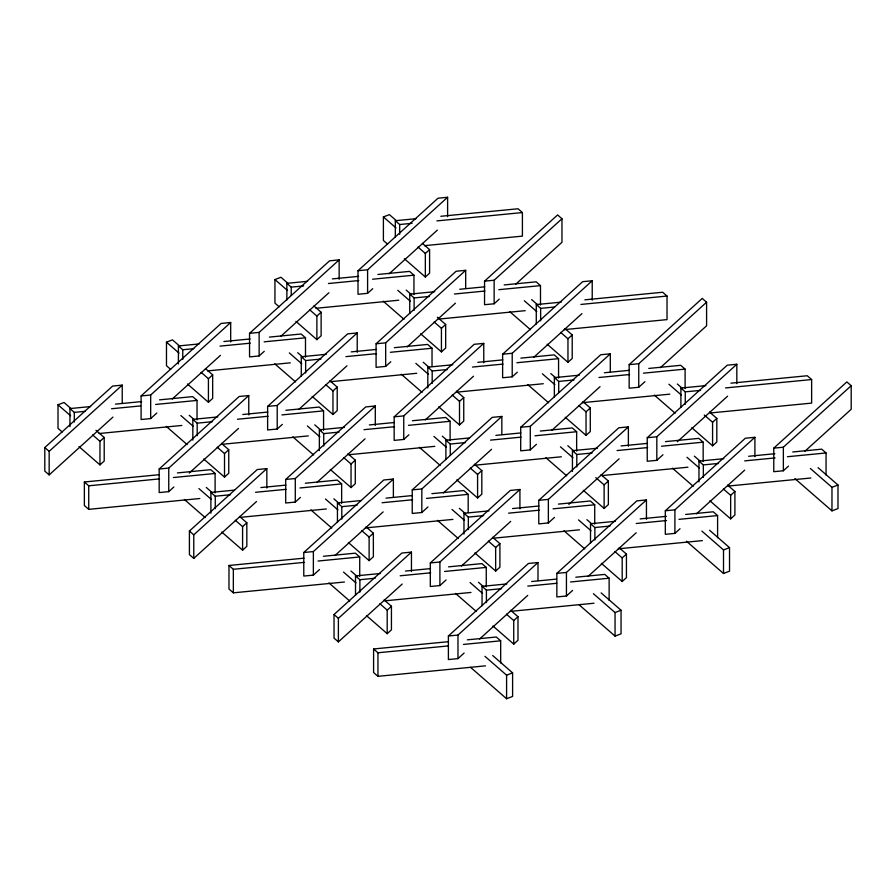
<?xml version="1.0" encoding="UTF-8"?>
<svg xmlns="http://www.w3.org/2000/svg" width="896" height="896" viewBox="0 0 896 896"><rect width="100%" height="100%" fill="white"/><g stroke="black" fill="none" stroke-linecap="round" stroke-linejoin="round"><path stroke-width="1.34" d="M112.963 417.077L49.157 474.902L44.8 471.106L44.8 447.552L112.638 386.064L122.226 385.123L122.226 403.144M49.157 474.902L49.157 451.349L122.226 385.123M156.834 413L150.674 418.578L141.098 419.518L141.098 395.954L221.099 323.445L230.686 322.504L230.686 341.914M141.098 395.954L150.674 395.024L230.686 322.504M78.994 446.611L99.96 464.878L99.96 441.325L104.205 437.483L95.962 430.304M172.211 399.056L220.427 355.365M99.96 464.878L104.205 461.037L104.205 437.483M264.264 351.31L259.134 355.958L249.547 356.899L249.547 333.334L329.56 260.826L339.147 259.885L339.147 279.294M249.547 333.334L259.134 332.405L339.147 259.885M187.454 383.992L208.421 402.259L208.421 378.706L212.666 374.864L205.453 368.581M280.672 336.437L328.888 292.746M208.421 402.259L212.666 398.418L212.666 374.864M372.725 288.691L367.595 293.339L358.008 294.28L358.008 270.715L438.021 198.206L447.608 197.266L447.608 216.675M358.008 270.715L367.595 269.786L447.608 197.266M295.915 321.373L316.882 339.64L316.882 316.086L321.126 312.245L313.914 305.962M173.88 486.987L168.75 491.635L159.174 492.576L159.174 469.011L239.176 396.491L248.763 395.562L248.763 414.96M159.174 469.011L168.75 468.082L248.763 395.562M389.133 273.818L437.349 230.126M316.882 339.64L321.126 335.798L321.126 312.245M404.376 258.754L425.342 277.021L425.342 253.467L429.587 249.626L422.374 243.342M189.269 473.043L238.504 428.422M282.341 424.368L277.211 429.016L267.624 429.957L267.624 406.392L347.637 333.883L357.224 332.942L357.224 352.341M267.624 406.392L277.211 405.462L357.224 332.942M203.717 459.021L224.515 477.12L224.515 453.566L228.749 449.725L221.469 443.386M425.342 277.021L429.587 273.179L429.587 249.626M298.749 409.494L346.965 365.803M224.515 477.12L228.749 473.278L228.749 449.725M390.802 361.749L385.672 366.397L376.085 367.338L376.085 343.773L456.098 271.264L465.685 270.323L465.685 288.344M376.085 343.773L385.672 342.843L465.685 270.323M312.178 396.402L332.965 414.501L332.965 390.947L337.21 387.106L329.93 380.766M256.547 501.502L193.771 558.398L189.414 554.602L189.414 531.037L257.253 469.549L266.84 468.619L266.84 488.018M193.771 558.398L193.771 534.834L266.84 468.619M407.21 346.875L455.426 303.184M332.965 414.501L337.21 410.659L337.21 387.106M499.274 299.118L494.133 303.778L484.546 304.718L484.546 281.154L557.614 214.939L561.971 218.736L561.971 242.29L515.715 284.211M484.546 281.154L494.133 280.224L561.971 218.736M420.638 333.782L441.426 351.882L441.426 328.328L445.67 324.486L437.36 317.24M300.418 497.426L295.288 502.074L285.701 503.003L285.701 479.45L365.714 406.93L375.301 406L375.301 425.398M285.701 479.45L295.288 478.52L375.301 406M221.794 532.067L242.592 550.178L242.592 526.624L246.826 522.771L239.546 516.443M441.426 351.882L445.67 348.04L445.67 324.486M316.826 482.552L365.042 438.85M242.592 550.178L246.826 546.336L246.826 522.771M408.878 434.806L403.749 439.454L394.162 440.384L394.162 416.83L474.174 344.31L483.762 343.381L483.762 362.779M394.162 416.83L403.749 415.901L483.762 343.381M330.254 469.448L351.042 487.558L351.042 464.005L355.286 460.152L348.006 453.824M425.286 419.933L473.502 376.23M351.042 487.558L355.286 483.717L355.286 460.152M517.339 372.187L512.21 376.835L502.622 377.765L502.622 354.211L582.635 281.691L592.222 280.762L592.222 300.16M502.622 354.211L512.21 353.282L592.222 280.762M438.715 406.829L459.502 424.939L459.502 401.386L463.747 397.533L456.467 391.205M319.525 569.554L313.365 575.131L303.778 576.061L303.778 552.507L383.79 479.987L393.378 479.058L393.378 497.067M303.778 552.507L313.365 551.566L393.378 479.058M533.747 357.314L581.963 313.611M459.502 424.939L463.747 421.098L463.747 397.533M547.176 344.21L567.963 362.32L567.963 338.766L572.208 334.914L564.928 328.586M334.902 555.61L383.118 511.907M427.974 506.934L421.826 512.512L412.238 513.442L412.238 489.888L492.251 417.368L501.838 416.438L501.838 434.448M412.238 489.888L421.826 488.958L501.838 416.438M348.331 542.506L369.118 560.616L369.118 537.051L373.363 533.21L366.083 526.87M567.963 362.32L572.208 358.478L572.208 334.914M443.363 492.99L491.579 449.288M369.118 560.616L373.363 556.774L373.363 533.21M536.435 444.315L530.286 449.893L520.699 450.822L520.699 427.269L600.712 354.749L610.299 353.819L610.299 371.829M520.699 427.269L530.286 426.339L610.299 353.819M456.792 479.886L477.579 497.997L477.579 474.432L481.824 470.59L474.544 464.251M402.192 584.058L338.386 641.883L334.029 638.086L334.029 614.533L401.867 553.045L411.454 552.115L411.454 571.514M338.386 641.883L338.386 618.33L411.454 552.115M551.824 430.371L600.04 386.669M477.579 497.997L481.824 494.155L481.824 470.59M644.918 381.685L638.747 387.274L629.16 388.203L629.16 364.65L702.229 298.424L706.586 302.221L706.586 325.786L660.33 367.707M629.16 364.65L638.747 363.72L706.586 302.221M565.253 417.267L586.04 435.378L586.04 411.813L590.285 407.971L583.005 401.632M446.051 579.992L439.902 585.57L430.315 586.499L430.315 562.946L510.328 490.426L519.915 489.496L519.915 508.894M430.315 562.946L439.902 562.005L519.915 489.496M366.408 615.563L387.195 633.674L387.195 610.109L391.44 606.267L384.16 599.928M586.04 435.378L590.285 431.536L590.285 407.971M461.44 566.037L510.675 521.416M387.195 633.674L391.44 629.821L391.44 606.267M554.512 517.373L548.363 522.95L538.776 523.88L538.776 500.326L618.789 427.806L628.376 426.877L628.376 446.275M538.776 500.326L548.363 499.386L628.376 426.877M474.869 552.944L495.656 571.054L495.656 547.49L499.901 543.648L492.621 537.309M568.882 504.358L619.136 458.797M495.656 571.054L499.901 567.202L499.901 543.648M662.973 454.754L656.824 460.331L647.237 461.261L647.237 437.707L727.25 365.187L736.826 364.258L736.826 383.656M647.237 437.707L656.824 436.766L736.826 364.258M583.33 490.325L604.117 508.435L604.117 484.87L608.362 481.029L601.082 474.69M464.128 653.038L457.979 658.616L448.392 659.557L448.392 635.992L528.405 563.483L537.992 562.542L537.992 580.563M448.392 635.992L457.979 635.062L537.992 562.542M677.342 441.739L727.597 396.178M604.117 508.435L608.362 504.582L608.362 481.029M691.79 427.706L712.578 445.816L712.578 422.251L716.822 418.41L709.542 412.07M479.517 639.094L527.733 595.403M572.589 590.419L566.44 596.008L556.853 596.938L556.853 573.373L636.866 500.864L646.442 499.923L646.442 519.333M556.853 573.373L566.44 572.443L646.442 499.923M492.946 626.002L513.733 644.101L513.733 620.547L517.978 616.706L510.698 610.366M712.578 445.816L716.822 441.963L716.822 418.41M587.978 576.475L636.194 532.784M513.733 644.101L517.978 640.259L517.978 616.706M680.03 528.73L674.901 533.389L665.314 534.318L665.314 510.765L745.326 438.245L754.902 437.304L754.902 456.714M665.314 510.765L674.901 509.824L754.902 437.304M601.406 563.382L622.194 581.482L622.194 557.928L626.438 554.086L619.158 547.747M696.438 513.856L744.654 470.165M622.194 581.482L626.438 577.64L626.438 554.086M788.502 466.11L783.362 470.77L773.774 471.699L773.774 448.146L846.843 381.92L851.2 385.717L851.2 409.282L804.944 451.203M773.774 448.146L783.362 447.205L851.2 385.717M709.867 500.763L730.654 518.862L730.654 495.309L734.899 491.467L727.619 485.128M730.654 518.862L734.899 515.021L734.899 491.467M387.598 244.149L383.398 240.498L383.398 216.933L389.413 214.637L396.626 220.909M279.138 306.768L274.938 303.117L274.938 279.552L280.952 277.256L288.165 283.528M170.677 369.387L166.477 365.725L166.477 342.171L172.491 339.875L179.704 346.147M62.216 432.006L58.016 428.344L58.016 404.79L64.03 402.494L71.243 408.766M810.342 468.474L831.97 487.312L837.984 485.016L837.984 508.57L831.97 510.877L794.886 478.576M701.882 531.093L723.509 549.931L729.523 547.635L729.523 571.189L723.509 573.496L686.426 541.195M593.421 593.712L615.048 612.55L621.062 610.254L621.062 633.808L615.048 636.115L578.995 604.71M484.96 656.331L506.587 675.17L512.602 672.874L512.602 696.427L506.587 698.734L470.534 667.33M395.326 237.35L395.326 220.718L416.002 218.702M440.832 216.283L518.045 208.768L522.413 212.565L522.413 236.118L424.502 245.661M395.326 220.718L399.683 224.515L412.093 223.306M436.912 220.898L522.413 212.565M286.866 299.97L286.866 283.338L307.541 281.322M332.371 278.902L358.568 276.36M377.877 274.478L409.584 271.387L413.952 275.184L413.952 294.582M286.866 283.338L291.222 287.134L303.632 285.925M328.451 283.517L358.792 280.56M372.579 279.216L413.952 275.184M409.741 313.533L409.741 294.134L434.739 291.693M459.738 289.262L484.736 286.832M504.179 284.928L536.122 281.826L540.49 285.622L540.49 305.021M409.741 294.134L414.109 297.931L429.386 296.442M454.384 294.011L484.938 291.032M498.826 289.677L540.49 285.622M316.042 308.28L398.776 300.216M536.278 323.971L536.278 304.573L561.277 302.131M584.886 299.835L662.659 292.253L667.027 296.05L667.027 319.614L564.256 329.627M536.278 304.573L540.646 308.37L554.534 307.014M580.922 304.438L667.027 296.05M439.107 319.054L525.213 310.666M178.405 363.978L178.405 345.957L199.091 343.941M223.91 341.522L250.107 338.968M269.416 337.098L301.123 334.006L305.491 337.803L305.491 357.202M178.405 345.957L182.762 349.754L193.794 348.678M219.99 346.125L250.331 343.179M264.118 341.835L305.491 337.803M301.28 376.152L301.28 356.754L326.278 354.312M351.277 351.882L376.275 349.44M394.33 347.682L427.661 344.434L432.029 348.242L432.029 366.251M301.28 356.754L305.648 360.55L320.925 359.061M345.923 356.63L376.477 353.651M390.365 352.296L432.029 348.242M207.581 370.899L290.315 362.835M427.818 387.979L427.818 367.192L452.816 364.75M477.814 362.32L502.813 359.878M520.867 358.12L554.198 354.872L558.566 358.669L558.566 378.078M427.818 367.192L432.186 370.989L447.462 369.499M472.461 367.058L503.014 364.09M516.902 362.734L558.566 358.669M330.646 381.674L416.752 373.285M69.944 426.597L69.944 408.576L90.63 406.56M115.45 404.141L141.646 401.587M159.578 399.851L192.662 396.626L197.03 400.422L197.03 419.821M69.944 408.576L74.301 412.373L85.333 411.298M111.53 408.744L140.493 405.933M155.658 404.454L197.03 400.422M554.355 397.029L554.355 377.619L579.354 375.189M604.352 372.758L629.35 370.317M648.794 368.424L680.736 365.31L685.104 369.107L685.104 388.506M554.355 377.619L558.723 381.427L574 379.938M598.998 377.496L629.552 374.528M643.44 373.173L685.104 369.107M457.184 392.112L543.29 383.723M192.83 440.16L192.83 419.373L217.818 416.931M242.816 414.501L267.814 412.059M285.869 410.301L319.2 407.053L323.568 410.861L323.568 430.259M192.83 419.373L197.187 423.17L212.464 421.68M237.462 419.25L268.016 416.27M281.904 414.915L323.568 410.861M99.12 433.518L181.854 425.454M680.893 407.467L680.893 388.058L705.891 385.627M730.89 383.186L807.274 375.749L811.63 379.546L811.63 403.11L710.259 412.978M680.893 388.058L685.261 391.854L700.538 390.376M725.536 387.934L811.63 379.546M582.333 402.685L669.827 394.162M319.357 450.598L319.357 429.811L344.355 427.37M369.354 424.939L394.352 422.498M412.406 420.739L445.738 417.491L450.106 421.288L450.106 440.698M319.357 429.811L323.725 433.608L339.002 432.118M364 429.677L394.554 426.709M408.442 425.354L450.106 421.288M222.186 444.293L308.291 435.904M445.894 459.648L445.894 440.238L469.504 437.942M495.891 435.378L520.89 432.936M540.333 431.043L572.275 427.93L576.643 431.726L576.643 451.125M445.894 440.238L450.262 444.046L465.539 442.557M490.538 440.115L521.091 437.136M534.979 435.792L576.643 431.726M348.723 454.731L434.829 446.342M199.83 498.523L88.726 509.342L84.37 505.546L84.37 481.992L159.354 474.678M177.408 472.92L210.739 469.672L215.107 473.48L215.107 492.878M84.37 481.992L88.726 485.789L159.555 478.89M173.443 477.534L215.107 473.48M572.432 471.464L572.432 450.677L597.43 448.246M621.04 445.939L647.427 443.374M665.482 441.616L698.813 438.368L703.17 442.165L703.17 461.563M572.432 450.677L576.8 454.474L592.077 452.995M617.075 450.554L647.629 447.574M661.517 446.23L703.17 442.165M473.872 465.304L561.366 456.781M210.896 513.218L210.896 492.43L234.506 490.123M260.893 487.558L285.891 485.117M305.334 483.224L337.277 480.11L341.645 483.907L341.645 503.317M210.896 492.43L215.264 496.227L230.541 494.738M255.539 492.296L286.093 489.328M299.981 487.973L341.645 483.907M698.97 481.902L698.97 461.115L723.789 458.696M748.619 456.277L774.816 453.723M792.736 451.976L821.699 449.165L826.056 452.962L826.056 475.126M698.97 461.115L703.338 464.912L718.502 463.434M744.699 460.88L775.04 457.934M787.45 456.725L826.056 452.962M601.798 475.597L687.904 467.208M337.434 522.267L337.434 502.858L361.043 500.562M386.042 498.131L412.429 495.555M431.872 493.662L463.814 490.549L468.182 494.346L468.182 512.366M337.434 502.858L341.802 506.666L357.078 505.176M382.077 502.734L412.63 499.755M426.518 498.411L468.182 494.346M240.262 517.35L326.368 508.962M728.157 486.058L810.891 477.994M463.971 534.083L463.971 513.296L488.97 510.866M512.579 508.558L538.966 505.994M558.41 504.101L590.352 500.987L594.72 504.784L594.72 524.182M463.971 513.296L468.339 517.093L483.616 515.614M508.614 513.173L539.168 510.194M553.056 508.838L594.72 504.784M365.411 527.923L452.906 519.4M590.509 543.133L590.509 523.734L615.328 521.315M640.158 518.896L666.355 516.342M685.653 514.461L713.238 511.784L717.595 515.581L717.595 537.746M590.509 523.734L594.877 527.531L610.042 526.053M636.238 523.499L666.579 520.542M678.989 519.344L717.595 515.581M493.338 538.216L579.443 529.827M344.445 582.008L233.341 592.838L228.973 589.042L228.973 565.477L303.968 558.174M323.411 556.282L355.354 553.168L359.722 556.965L359.722 576.363M228.973 565.477L233.341 569.285L304.17 562.374M318.058 561.03L359.722 556.965M618.318 548.811L702.43 540.613M355.51 595.314L355.51 575.915L380.509 573.485M405.507 571.043L430.506 568.613M448.56 566.854L481.891 563.606L486.259 567.403L486.259 586.802M355.51 575.915L359.878 579.712L375.155 578.222M400.154 575.792L430.707 572.813M444.595 571.458L486.259 567.403M482.048 605.752L482.048 586.354L506.867 583.934M531.698 581.515L556.517 579.096M575.814 577.214L604.778 574.403L609.134 578.2L609.134 600.365M482.048 586.354L486.416 590.15L501.581 588.672M527.778 586.118L556.741 583.296M570.528 581.963L609.134 578.2M384.877 600.835L470.982 592.446M509.858 611.43L593.97 603.232M485.509 665.851L377.955 676.334L373.587 672.526L373.587 648.973L448.056 641.715M467.354 639.834L496.317 637.011L500.674 640.819L500.674 662.984M373.587 648.973L377.955 652.77L448.28 645.915M463.445 644.437L500.674 640.819M818.059 467.667L837.984 485.016M677.32 384.014L682.517 388.539M668.92 384.227L681.397 395.091M704.267 415.016L712.578 422.251M654.371 395.114L675.158 413.224M531.664 299.611L537.902 305.043M524.306 300.742L536.782 311.606M560.694 332.427L567.963 338.766M694.355 456.154L700.594 461.586M686.997 457.285L699.474 468.149M723.386 488.97L730.654 495.309M509.757 311.629L530.544 329.728M672.448 468.171L693.235 486.282M383.398 216.933L395.987 227.898M418.006 247.072L425.342 253.467M550.782 373.576L555.979 378.101M542.382 373.8L554.859 384.664M578.771 405.485L586.04 411.813M709.598 530.286L729.523 547.635M527.834 384.675L548.621 402.786M406.168 290.08L411.365 294.605M397.768 290.304L410.245 301.168M434.157 321.989L441.426 328.328M567.818 445.726L574.056 451.158M560.459 446.846L572.936 457.71M595.806 477.635L604.117 484.87M383.219 301.19L404.006 319.29M545.91 457.733L566.698 475.843M423.203 362.23L429.442 367.662M415.845 363.362L428.322 374.226M452.234 395.046L459.502 401.386M586.936 519.68L591.091 523.309M578.536 519.904L591.013 530.768M614.925 551.589L622.194 557.928M401.296 374.237L422.083 392.347M563.987 530.79L584.774 548.901M274.938 279.552L287.526 290.517M309.546 309.691L316.882 316.086M442.322 436.195L447.518 440.72M433.922 436.419L446.398 447.272M470.31 468.104L477.579 474.432M601.138 592.906L621.062 610.254M419.373 447.294L440.16 465.405M297.707 352.699L302.904 357.224M289.307 352.923L301.784 363.787M325.696 384.608L332.965 390.947M459.357 508.346L465.595 513.778M451.998 509.466L464.475 520.33M488.387 541.15L495.656 547.49M274.758 363.81L295.546 381.909M437.45 520.352L458.237 538.462M314.754 424.85L320.981 430.282M307.384 425.981L319.861 436.845M343.773 457.666L351.042 464.005M478.475 582.299L483.672 586.824M470.075 582.523L482.552 593.387M506.464 614.208L513.733 620.547M292.835 436.856L313.622 454.966M455.526 593.41L476.314 611.509M166.477 342.171L179.066 353.136M201.085 372.31L208.421 378.706M333.861 498.814L339.058 503.339M325.461 499.027L337.938 509.891M361.85 530.723L369.118 537.051M492.677 655.514L512.602 672.874M310.912 509.914L331.699 528.024M189.246 415.318L194.443 419.843M180.858 415.542L193.323 426.406M217.235 447.227L224.515 453.566M350.896 570.965L357.134 576.397M343.538 572.085L356.014 582.949M379.926 603.77L387.195 610.109M166.298 426.429L187.085 444.528M328.989 582.971L349.776 601.082M206.293 487.469L211.49 491.994M198.923 488.6L211.4 499.464M235.312 520.285L242.592 526.624M334.029 614.533L338.386 618.33M184.374 499.475L205.162 517.586M58.016 404.79L70.605 415.755M92.624 434.93L99.96 441.325M189.414 531.037L193.771 534.834M44.8 447.552L49.157 451.349M831.97 487.312L831.97 510.877M783.362 447.205L783.362 470.77M723.509 549.931L723.509 573.496M703.338 464.912L703.338 477.389M685.261 391.854L685.261 404.331M674.901 509.824L674.901 533.389M656.824 436.766L656.824 460.331M638.747 363.72L638.747 387.274M615.048 612.55L615.048 636.115M594.877 527.531L594.877 540.008M576.8 454.474L576.8 466.95M566.44 572.443L566.44 596.008M558.723 381.427L558.723 392.504M548.363 499.386L548.363 522.95M540.646 308.37L540.646 320.835M530.286 426.339L530.286 449.893M512.21 353.282L512.21 376.835M506.587 675.17L506.587 698.734M494.133 280.224L494.133 303.778M486.416 590.15L486.416 602.627M468.339 517.093L468.339 529.57M457.979 635.062L457.979 658.616M450.262 444.046L450.262 455.123M439.902 562.005L439.902 585.57M432.186 370.989L432.186 383.454M421.826 488.958L421.826 512.512M414.109 297.931L414.109 310.408M403.749 415.901L403.749 439.454M399.683 224.515L399.683 234.226M385.672 342.843L385.672 366.397M377.955 652.77L377.955 676.334M367.595 269.786L367.595 293.339M359.878 579.712L359.878 592.189M341.802 506.666L341.802 519.131M323.725 433.608L323.725 446.074M313.365 551.566L313.365 575.131M305.648 360.55L305.648 373.027M295.288 478.52L295.288 502.074M291.222 287.134L291.222 295.456M277.211 405.462L277.211 429.016M259.134 332.405L259.134 355.958M233.341 569.285L233.341 592.838M215.264 496.227L215.264 508.693M197.187 423.17L197.187 435.646M182.762 349.754L182.762 359.453M168.75 468.082L168.75 491.635M150.674 395.024L150.674 418.578M88.726 485.789L88.726 509.342M74.301 412.373L74.301 422.072"/></g></svg>
